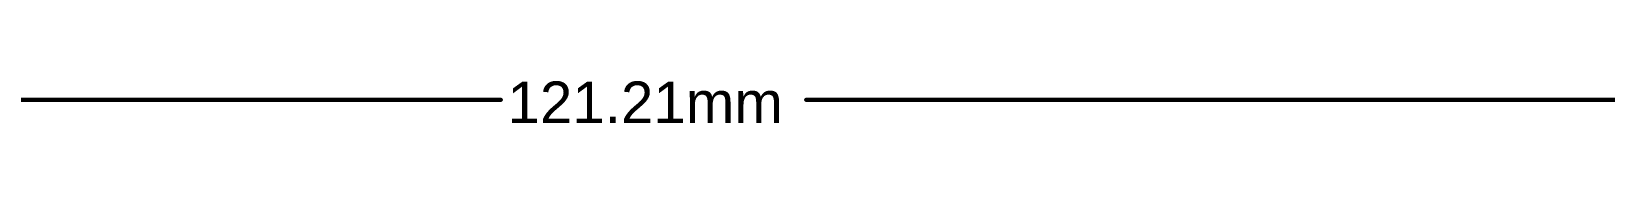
# Model space of a CAD drawing. Header units: millimetres. Extents: x -1.62 to 7.16, y -0.1 to 4.29.
# Drawn here: x 1.316 to 5.086, y -0.103 to -0.001 of the extents above; entities that cross this region are included whole.
import ezdxf

# ---------------------------------------------------------------- set-up
doc = ezdxf.new("R2010")
doc.units = ezdxf.units.MM
doc.header["$MEASUREMENT"] = 0
doc.layers.add('Mechanical1', color=6, linetype='Continuous')
doc.styles.add('Arial', font='', dxfattribs={"height": 0.2})
doc.styles.get('Arial').set_extended_font_data('Arial')

msp = doc.modelspace()

# ---------------------------------------------------------------- linework, layer by layer
at = {"layer": 'Mechanical1', "const_width": 0.01}
for points in [[(0.437, -0.047), (2.4411, -0.047)], [(3.1729, -0.047), (5.209, -0.047)]]:
    msp.add_lwpolyline(points, dxfattribs=at)
at = {"layer": 'Mechanical1', "const_width": 0.005}
for points in [[(2.4386, -0.047, 1), (2.4436, -0.047, 1)], [(3.1704, -0.047, 1), (3.1754, -0.047, 1)]]:
    msp.add_lwpolyline(points, format="xyb", close=True, dxfattribs=at)

# ---------------------------------------------------------------- texts
at = {"layer": 'Mechanical1', "style": 'Arial'}
msp.add_text('121.21mm', height=0.1, dxfattribs=at).set_placement((2.4571, -0.103))

doc.saveas('drawing.dxf')
